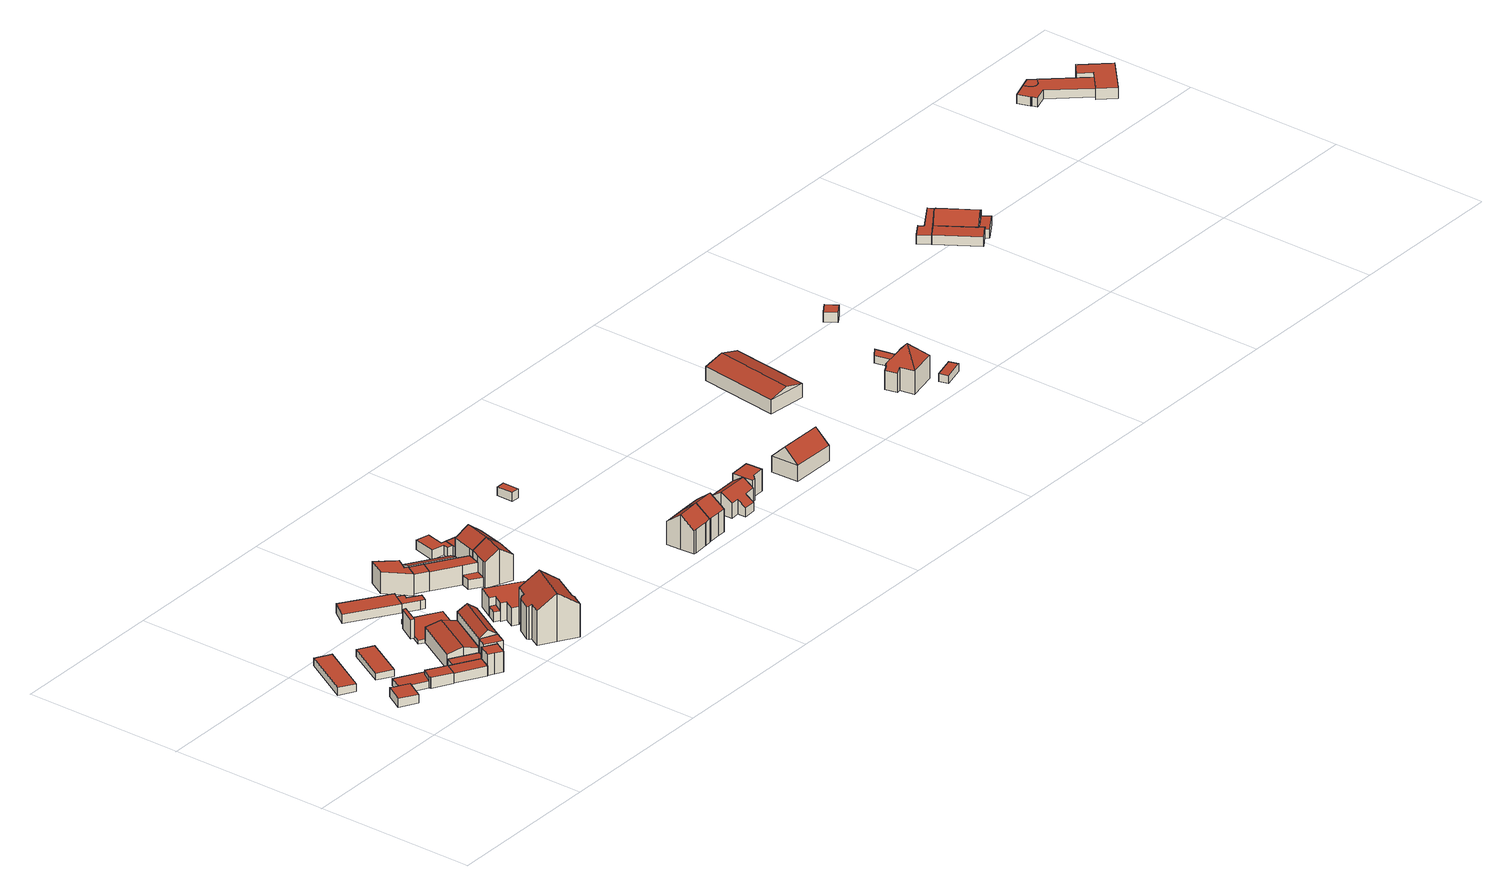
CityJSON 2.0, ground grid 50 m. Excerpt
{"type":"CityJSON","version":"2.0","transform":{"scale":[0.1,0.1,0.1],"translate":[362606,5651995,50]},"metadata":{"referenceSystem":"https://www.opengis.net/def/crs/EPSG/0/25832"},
"CityObjects":{
"building1":{"type":"Building","attributes":{"Geometrietyp2DReferenz":"3000","Gemeindeschluessel":"05315000","function":"31001_2463","roofType":"1000","measuredHeight":2.75,"storeysAboveGround":1},"address":[{"country":"Germany","locality":"Köln","thoroughfareNumber":"1005","thoroughfareName":"Berliner Str."}],"geometry":[{"type":"Solid","lod":"2","boundaries":[[[[0,1,2,3]],[[4,5,1,0]],[[6,7,5,4]],[[8,9,7,6]],[[10,11,9,8]],[[12,13,11,10]],[[14,15,13,12]],[[16,17,15,14]],[[3,2,17,16]],[[14,12,10,8,6,4,0,3,16]],[[1,5,7,9,11,13,15,17,2]]]],"semantics":{"surfaces":[{"type":"WallSurface"},{"type":"RoofSurface"},{"type":"GroundSurface"}],"values":[[0,0,0,0,0,0,0,0,0,1,2]]}}]},
"building2":{"type":"Building","attributes":{"Geometrietyp2DReferenz":"3000","Gemeindeschluessel":"05315000","function":"31001_2463","roofType":"1000","measuredHeight":2.41,"storeysAboveGround":1},"address":[{"country":"Germany","locality":"Köln","thoroughfareNumber":"1009","thoroughfareName":"Berliner Str."}],"geometry":[{"type":"Solid","lod":"2","boundaries":[[[[18,19,20,21]],[[22,23,19,18]],[[24,25,23,22]],[[21,20,25,24]],[[22,18,21,24]],[[19,23,25,20]]]],"semantics":{"surfaces":[{"type":"WallSurface"},{"type":"RoofSurface"},{"type":"GroundSurface"}],"values":[[0,0,0,0,1,2]]}}]},
"building3":{"type":"Building","attributes":{"Gemeindeschluessel":"05315000","Geometrietyp2DReferenz":"3000","function":"31001_2000"},"address":[{"country":"Germany","locality":"Köln","thoroughfareNumber":"1009","thoroughfareName":"Berliner Str."}],"children":["building3-1","building3-2"]},
"building3-1":{"type":"BuildingPart","attributes":{"roofType":"1000","measuredHeight":3.41},"parents":["building3"],"geometry":[{"type":"MultiSurface","lod":"2","boundaries":[[[26,27,28,29]],[[30,31,27,26]],[[32,33,31,30]],[[34,35,33,32]],[[36,37,35,34]],[[34,32,30,26,29,36]],[[27,31,33,35,37,28]],[[36,29,38,39]],[[39,38,28,37]]],"semantics":{"surfaces":[{"type":"WallSurface"},{"type":"RoofSurface"},{"type":"GroundSurface"},{"type":"ClosureSurface"}],"values":[0,0,0,0,0,1,2,0,3]}}]},
"building3-2":{"type":"BuildingPart","attributes":{"roofType":"1000","measuredHeight":2.2},"parents":["building3"],"geometry":[{"type":"MultiSurface","lod":"2","boundaries":[[[40,41,42,43]],[[44,45,37,39]],[[43,42,45,44]],[[39,40,43,44]],[[41,37,45,42]],[[40,38,28,41]],[[38,39,37,28]]],"semantics":{"surfaces":[{"type":"WallSurface"},{"type":"RoofSurface"},{"type":"GroundSurface"},{"type":"ClosureSurface"}],"values":[0,0,0,1,2,0,3]}}]},
"building4":{"type":"Building","attributes":{"Geometrietyp2DReferenz":"3000","Gemeindeschluessel":"05315000","function":"31001_2463","roofType":"1000","measuredHeight":2.29,"storeysAboveGround":1},"address":[{"country":"Germany","locality":"Köln","thoroughfareNumber":"1009","thoroughfareName":"Berliner Str."}],"geometry":[{"type":"Solid","lod":"2","boundaries":[[[[46,47,48,49]],[[50,51,47,46]],[[52,53,51,50]],[[49,48,53,52]],[[50,46,49,52]],[[47,51,53,48]]]],"semantics":{"surfaces":[{"type":"WallSurface"},{"type":"RoofSurface"},{"type":"GroundSurface"}],"values":[[0,0,0,0,1,2]]}}]},
"building5":{"type":"Building","attributes":{"Geometrietyp2DReferenz":"3000","Gemeindeschluessel":"05315000","function":"31001_2000","roofType":"1000","measuredHeight":3.12,"storeysAboveGround":1},"address":[{"country":"Germany","locality":"Köln","thoroughfareNumber":"1009","thoroughfareName":"Berliner Str."}],"geometry":[{"type":"Solid","lod":"2","boundaries":[[[[54,55,56,57]],[[58,59,55,54]],[[60,61,59,58]],[[62,63,61,60]],[[57,56,63,62]],[[60,58,54,57,62]],[[55,59,61,63,56]]]],"semantics":{"surfaces":[{"type":"WallSurface"},{"type":"RoofSurface"},{"type":"GroundSurface"}],"values":[[0,0,0,0,0,1,2]]}}]},
"building6":{"type":"Building","attributes":{"Geometrietyp2DReferenz":"3000","Gemeindeschluessel":"05315000","function":"31001_2000","roofType":"1000","measuredHeight":3.14,"storeysAboveGround":1},"address":[{"country":"Germany","locality":"Köln","thoroughfareNumber":"1011","thoroughfareName":"Berliner Str."}],"geometry":[{"type":"Solid","lod":"2","boundaries":[[[[64,65,66,67]],[[68,69,65,64]],[[70,71,69,68]],[[58,59,71,70]],[[54,55,59,58]],[[67,66,55,54]],[[58,70,68,64,67,54]],[[65,69,71,59,55,66]]]],"semantics":{"surfaces":[{"type":"WallSurface"},{"type":"RoofSurface"},{"type":"GroundSurface"}],"values":[[0,0,0,0,0,0,1,2]]}}]},
"building7":{"type":"Building","attributes":{"Geometrietyp2DReferenz":"3000","Gemeindeschluessel":"05315000","function":"31001_2120","roofType":"1000","measuredHeight":6.63,"storeysAboveGround":1},"address":[{"country":"Germany","locality":"Köln","thoroughfareNumber":"1009","thoroughfareName":"Berliner Str."}],"geometry":[{"type":"Solid","lod":"2","boundaries":[[[[72,73,74,75]],[[76,77,73,72]],[[78,79,77,76]],[[80,81,79,78]],[[82,83,81,80]],[[75,74,83,82]],[[80,78,76,72,75,82]],[[73,77,79,81,83,74]]]],"semantics":{"surfaces":[{"type":"WallSurface"},{"type":"RoofSurface"},{"type":"GroundSurface"}],"values":[[0,0,0,0,0,0,1,2]]}}]},
"building8":{"type":"Building","attributes":{"Geometrietyp2DReferenz":"3000","Gemeindeschluessel":"05315000","function":"31001_2120","roofType":"1000","measuredHeight":7.19,"storeysAboveGround":2},"address":[{"country":"Germany","locality":"Köln","thoroughfareNumber":"1011","thoroughfareName":"Berliner Str."}],"geometry":[{"type":"Solid","lod":"2","boundaries":[[[[84,85,86,87]],[[88,89,85,84]],[[90,77,89,88]],[[91,73,77,90]],[[87,86,73,91]],[[90,88,84,87,91]],[[85,89,77,73,86]]]],"semantics":{"surfaces":[{"type":"WallSurface"},{"type":"RoofSurface"},{"type":"GroundSurface"}],"values":[[0,0,0,0,0,1,2]]}}]},
"building9":{"type":"Building","attributes":{"Geometrietyp2DReferenz":"3000","Gemeindeschluessel":"05315000","function":"31001_2120","roofType":"3100","measuredHeight":6.01,"storeysAboveGround":1},"address":[{"country":"Germany","locality":"Köln","thoroughfareNumber":"1011","thoroughfareName":"Berliner Str."}],"geometry":[{"type":"Solid","lod":"2","boundaries":[[[[92,93,94,95]],[[96,97,93,92]],[[98,99,97,96]],[[100,101,99,98]],[[102,103,101,100]],[[104,105,103,102]],[[106,107,105,104]],[[108,109,107,106]],[[95,94,109,108]],[[98,96,92,95,100]],[[108,106,104,102,100,95]],[[93,97,99,101,103,105,107,109,94]]]],"semantics":{"surfaces":[{"type":"WallSurface"},{"type":"RoofSurface"},{"type":"GroundSurface"}],"values":[[0,0,0,0,0,0,0,0,0,1,1,2]]}}]},
"building10":{"type":"Building","attributes":{"Geometrietyp2DReferenz":"3000","Gemeindeschluessel":"05315000","function":"31001_2120","roofType":"3100","measuredHeight":9.47,"storeysAboveGround":2},"address":[{"country":"Germany","locality":"Köln","thoroughfareNumber":"1011","thoroughfareName":"Berliner Str."}],"geometry":[{"type":"Solid","lod":"2","boundaries":[[[[84,110,111,112]],[[87,69,110,84]],[[113,114,69,87]],[[112,111,114,113]],[[84,115,87]],[[113,116,112]],[[112,116,115,84]],[[87,115,116,113]],[[110,69,114,111]]]],"semantics":{"surfaces":[{"type":"WallSurface"},{"type":"RoofSurface"},{"type":"GroundSurface"}],"values":[[0,0,0,0,0,0,1,1,2]]}}]},
"building11":{"type":"Building","attributes":{"Gemeindeschluessel":"05315000","Geometrietyp2DReferenz":"3000","function":"31001_1010"},"address":[{"country":"Germany","locality":"Köln","thoroughfareNumber":"1015a","thoroughfareName":"Berliner Str."},{"country":"Germany","locality":"Köln","thoroughfareNumber":"1015b","thoroughfareName":"Berliner Str."}],"children":["building11-1","building11-2"]},
"building11-1":{"type":"BuildingPart","attributes":{"roofType":"1000","measuredHeight":1.2,"storeysAboveGround":2},"parents":["building11"],"geometry":[{"type":"MultiSurface","lod":"2","boundaries":[[[117,118,119,120]],[[121,122,118,117]],[[123,124,122,121]],[[125,126,124,123]],[[127,128,129,130]],[[131,132,128,127]],[[133,134,132,131]],[[120,119,134,133]],[[131,127,130,125,123,121,117,120,133]],[[118,122,124,126,129,128,132,134,119]],[[135,136,129,126]],[[125,130,136,135]]],"semantics":{"surfaces":[{"type":"WallSurface"},{"type":"RoofSurface"},{"type":"GroundSurface"},{"type":"ClosureSurface"}],"values":[0,0,0,0,0,0,0,0,1,2,0,3]}}]},
"building11-2":{"type":"BuildingPart","attributes":{"roofType":"9999","measuredHeight":6,"storeysAboveGround":2},"address":[{"country":"Germany","locality":"Köln","thoroughfareNumber":"1015a","thoroughfareName":"Berliner Str."}],"parents":["building11"],"geometry":[{"type":"MultiSurface","lod":"2","boundaries":[[[137,138,139,140]],[[138,136,141,139]],[[138,137,125,130]],[[140,142,135,137]],[[139,141,142,140]],[[135,136,130,125]],[[136,135,142,141]]],"semantics":{"surfaces":[{"type":"RoofSurface"},{"type":"WallSurface"},{"type":"GroundSurface"}],"values":[0,1,1,1,1,1,2]}}]},
"building12":{"type":"Building","attributes":{"Geometrietyp2DReferenz":"3000","Gemeindeschluessel":"05315000","function":"31001_2000","roofType":"1000","measuredHeight":2.95,"storeysAboveGround":1},"address":[{"country":"Germany","locality":"Köln","thoroughfareNumber":"1017","thoroughfareName":"Berliner Str."}],"geometry":[{"type":"Solid","lod":"2","boundaries":[[[[143,144,145,146]],[[147,148,144,143]],[[149,150,148,147]],[[151,152,150,149]],[[146,145,152,151]],[[149,147,143,146,151]],[[144,148,150,152,145]]]],"semantics":{"surfaces":[{"type":"WallSurface"},{"type":"RoofSurface"},{"type":"GroundSurface"}],"values":[[0,0,0,0,0,1,2]]}}]},
"building13":{"type":"Building","attributes":{"Geometrietyp2DReferenz":"3000","Gemeindeschluessel":"05315000","function":"31001_2463","roofType":"1000","measuredHeight":2.77,"storeysAboveGround":1},"address":[{"country":"Germany","locality":"Köln","thoroughfareNumber":"1017","thoroughfareName":"Berliner Str."}],"geometry":[{"type":"Solid","lod":"2","boundaries":[[[[153,154,155,147]],[[156,157,154,153]],[[158,159,157,156]],[[160,161,159,158]],[[162,163,161,160]],[[149,164,163,162]],[[147,155,164,149]],[[162,160,158,156,153,147,149]],[[154,157,159,161,163,164,155]]]],"semantics":{"surfaces":[{"type":"WallSurface"},{"type":"RoofSurface"},{"type":"GroundSurface"}],"values":[[0,0,0,0,0,0,0,1,2]]}}]},
"building14":{"type":"Building","attributes":{"Geometrietyp2DReferenz":"3000","Gemeindeschluessel":"05315000","function":"31001_1010","roofType":"3100","measuredHeight":15.06,"storeysAboveGround":3},"address":[{"country":"Germany","locality":"Köln","thoroughfareNumber":"1011","thoroughfareName":"Berliner Str."}],"geometry":[{"type":"Solid","lod":"2","boundaries":[[[[165,166,167,168]],[[169,170,166,165]],[[171,172,170,169]],[[173,174,172,171]],[[175,176,174,173]],[[177,178,176,175]],[[179,180,178,177]],[[181,182,180,179]],[[183,184,182,181]],[[185,186,184,183]],[[187,188,186,185]],[[189,190,188,187]],[[191,192,190,189]],[[193,194,192,191]],[[195,196,194,193]],[[197,198,196,195]],[[168,167,198,197]],[[189,187,185,183,181,179,177,175,173,191]],[[171,169,165,168,197,195,193,191,173]],[[166,170,172,174,176,178,180,182,184,186,188,190,192,194,196,198,167]]]],"semantics":{"surfaces":[{"type":"WallSurface"},{"type":"RoofSurface"},{"type":"GroundSurface"}],"values":[[0,0,0,0,0,0,0,0,0,0,0,0,0,0,0,0,0,1,1,2]]}}]},
"building15":{"type":"Building","attributes":{"Geometrietyp2DReferenz":"3000","Gemeindeschluessel":"05315000","function":"51009_1610","roofType":"9999","measuredHeight":3},"geometry":[{"type":"Solid","lod":"2","boundaries":[[[[199,200,201,202]],[[200,203,204,201]],[[199,205,203,200]],[[202,206,205,199]],[[201,204,206,202]],[[203,205,206,204]]]],"semantics":{"surfaces":[{"type":"RoofSurface"},{"type":"WallSurface"},{"type":"GroundSurface"}],"values":[[0,1,1,1,1,2]]}}]},
"building16":{"type":"Building","attributes":{"Geometrietyp2DReferenz":"3000","Gemeindeschluessel":"05315000","function":"31001_1130","roofType":"1000","measuredHeight":6.73,"storeysAboveGround":2},"address":[{"country":"Germany","locality":"Köln","thoroughfareNumber":"1017","thoroughfareName":"Berliner Str."}],"geometry":[{"type":"Solid","lod":"2","boundaries":[[[[207,208,209,210]],[[211,212,208,207]],[[213,214,212,211]],[[215,216,214,213]],[[217,218,216,215]],[[219,220,218,217]],[[221,222,220,219]],[[223,224,222,221]],[[210,209,224,223]],[[221,219,217,215,213,211,207,210,223]],[[208,212,214,216,218,220,222,224,209]]]],"semantics":{"surfaces":[{"type":"WallSurface"},{"type":"RoofSurface"},{"type":"GroundSurface"}],"values":[[0,0,0,0,0,0,0,0,0,1,2]]}}]},
"building17":{"type":"Building","attributes":{"Geometrietyp2DReferenz":"3000","Gemeindeschluessel":"05315000","function":"31001_1130","roofType":"1000","measuredHeight":6.22,"storeysAboveGround":2},"address":[{"country":"Germany","locality":"Köln","thoroughfareNumber":"1017","thoroughfareName":"Berliner Str."}],"geometry":[{"type":"Solid","lod":"2","boundaries":[[[[225,226,227,228]],[[229,230,226,225]],[[231,232,230,229]],[[233,234,232,231]],[[228,227,234,233]],[[231,229,225,228,233]],[[226,230,232,234,227]]]],"semantics":{"surfaces":[{"type":"WallSurface"},{"type":"RoofSurface"},{"type":"GroundSurface"}],"values":[[0,0,0,0,0,1,2]]}}]},
"building18":{"type":"Building","attributes":{"Geometrietyp2DReferenz":"3000","Gemeindeschluessel":"05315000","function":"31001_1010","roofType":"9999","measuredHeight":5.67,"storeysAboveGround":3},"address":[{"country":"Germany","locality":"Köln","thoroughfareNumber":"1015","thoroughfareName":"Berliner Str."}],"geometry":[{"type":"Solid","lod":"2","boundaries":[[[[235,236,237,238,239,240,241,242,243,244,245,246,247,248,249,250]],[[248,251,252,249]],[[247,205,251,248]],[[246,203,205,247]],[[245,204,203,246]],[[244,253,204,245]],[[243,254,253,244]],[[242,255,254,243]],[[241,256,255,242]],[[240,257,256,241]],[[239,258,257,240]],[[238,259,258,239]],[[237,260,259,238]],[[236,261,260,237]],[[235,262,261,236]],[[250,263,262,235]],[[249,252,263,250]],[[251,205,203,204,253,254,255,256,257,258,259,260,261,262,263,252]]]],"semantics":{"surfaces":[{"type":"RoofSurface"},{"type":"WallSurface"},{"type":"GroundSurface"}],"values":[[0,1,1,1,1,1,1,1,1,1,1,1,1,1,1,1,1,2]]}}]},
"building19":{"type":"Building","attributes":{"Geometrietyp2DReferenz":"3000","Gemeindeschluessel":"05315000","function":"31001_1130","roofType":"1000","measuredHeight":6.08,"storeysAboveGround":2},"address":[{"country":"Germany","locality":"Köln","thoroughfareNumber":"1017","thoroughfareName":"Berliner Str."}],"geometry":[{"type":"Solid","lod":"2","boundaries":[[[[229,264,265,231]],[[266,267,264,229]],[[268,269,267,266]],[[270,271,269,268]],[[272,273,271,270]],[[274,275,273,272]],[[276,277,275,274]],[[231,265,277,276]],[[274,272,270,268,266,229,231,276]],[[264,267,269,271,273,275,277,265]]]],"semantics":{"surfaces":[{"type":"WallSurface"},{"type":"RoofSurface"},{"type":"GroundSurface"}],"values":[[0,0,0,0,0,0,0,0,1,2]]}}]},
"building20":{"type":"Building","attributes":{"Geometrietyp2DReferenz":"3000","Gemeindeschluessel":"05315000","function":"31001_1010","roofType":"2100","measuredHeight":6.27,"storeysAboveGround":2},"address":[{"country":"Germany","locality":"Köln","thoroughfareNumber":"1019","thoroughfareName":"Berliner Str."}],"geometry":[{"type":"Solid","lod":"2","boundaries":[[[[278,279,280,281]],[[282,283,279,278]],[[284,285,283,282]],[[286,287,285,284]],[[281,280,287,286]],[[284,282,278,281,286]],[[279,283,285,287,280]]]],"semantics":{"surfaces":[{"type":"WallSurface"},{"type":"RoofSurface"},{"type":"GroundSurface"}],"values":[[0,0,0,0,0,1,2]]}}]},
"building21":{"type":"Building","attributes":{"Geometrietyp2DReferenz":"3000","Gemeindeschluessel":"05315000","function":"31001_1130","roofType":"1000","measuredHeight":2.99,"storeysAboveGround":1},"address":[{"country":"Germany","locality":"Köln","thoroughfareNumber":"1017","thoroughfareName":"Berliner Str."}],"geometry":[{"type":"Solid","lod":"2","boundaries":[[[[288,289,290,291]],[[292,293,289,288]],[[294,295,293,292]],[[291,290,295,294]],[[292,288,291,294]],[[289,293,295,290]]]],"semantics":{"surfaces":[{"type":"WallSurface"},{"type":"RoofSurface"},{"type":"GroundSurface"}],"values":[[0,0,0,0,1,2]]}}]},
"building22":{"type":"Building","attributes":{"Geometrietyp2DReferenz":"3000","Gemeindeschluessel":"05315000","function":"31001_1130","roofType":"3100","measuredHeight":11.23,"storeysAboveGround":2},"address":[{"country":"Germany","locality":"Köln","thoroughfareNumber":"1017","thoroughfareName":"Berliner Str."}],"geometry":[{"type":"Solid","lod":"2","boundaries":[[[[296,297,298,299]],[[300,301,297,296]],[[302,303,301,300]],[[304,305,303,302]],[[306,307,305,304]],[[308,309,307,306]],[[310,311,309,308]],[[299,298,311,310]],[[304,302,300,296,299,306]],[[310,308,306,299]],[[297,301,303,305,307,309,311,298]]]],"semantics":{"surfaces":[{"type":"WallSurface"},{"type":"RoofSurface"},{"type":"GroundSurface"}],"values":[[0,0,0,0,0,0,0,0,1,1,2]]}}]},
"building23":{"type":"Building","attributes":{"Geometrietyp2DReferenz":"3000","Gemeindeschluessel":"05315000","function":"31001_1010","roofType":"3100","measuredHeight":11.05,"storeysAboveGround":3},"address":[{"country":"Germany","locality":"Köln","thoroughfareNumber":"1019","thoroughfareName":"Berliner Str."}],"geometry":[{"type":"Solid","lod":"2","boundaries":[[[[304,312,313,306]],[[314,315,312,304]],[[316,317,315,314]],[[318,319,317,316]],[[320,321,319,318]],[[308,322,321,320]],[[306,313,322,308]],[[316,314,304,306,318]],[[308,320,318,306]],[[312,315,317,319,321,322,313]]]],"semantics":{"surfaces":[{"type":"WallSurface"},{"type":"RoofSurface"},{"type":"GroundSurface"}],"values":[[0,0,0,0,0,0,0,1,1,2]]}}]},
"building24":{"type":"Building","attributes":{"Geometrietyp2DReferenz":"3000","Gemeindeschluessel":"05315000","function":"31001_1010","roofType":"1000","measuredHeight":3.12,"storeysAboveGround":1},"address":[{"country":"Germany","locality":"Köln","thoroughfareNumber":"1019","thoroughfareName":"Berliner Str."}],"geometry":[{"type":"Solid","lod":"2","boundaries":[[[[323,324,325,326]],[[327,328,324,323]],[[329,330,328,327]],[[331,332,330,329]],[[333,334,332,331]],[[335,336,334,333]],[[337,338,336,335]],[[326,325,338,337]],[[335,333,331,329,327,323,326,337]],[[324,328,330,332,334,336,338,325]]]],"semantics":{"surfaces":[{"type":"WallSurface"},{"type":"RoofSurface"},{"type":"GroundSurface"}],"values":[[0,0,0,0,0,0,0,0,1,2]]}}]},
"building25":{"type":"Building","attributes":{"Geometrietyp2DReferenz":"3000","Gemeindeschluessel":"05315000","function":"31001_2000","roofType":"1000","measuredHeight":3,"storeysAboveGround":1},"address":[{"country":"Germany","locality":"Köln","thoroughfareNumber":"1019","thoroughfareName":"Berliner Str."}],"geometry":[{"type":"Solid","lod":"2","boundaries":[[[[329,339,340,331]],[[341,342,339,329]],[[343,344,342,341]],[[345,346,344,343]],[[347,348,346,345]],[[349,350,348,347]],[[351,352,350,349]],[[331,340,352,351]],[[349,347,345,343,341,329,331,351]],[[339,342,344,346,348,350,352,340]]]],"semantics":{"surfaces":[{"type":"WallSurface"},{"type":"RoofSurface"},{"type":"GroundSurface"}],"values":[[0,0,0,0,0,0,0,0,1,2]]}}]},
"building26":{"type":"Building","attributes":{"Geometrietyp2DReferenz":"3000","Gemeindeschluessel":"05315000","function":"31001_1010","roofType":"3100","measuredHeight":10.83,"storeysAboveGround":2},"address":[{"country":"Germany","locality":"Köln","thoroughfareNumber":"461","thoroughfareName":"Dünnwalder Mauspfad"}],"geometry":[{"type":"Solid","lod":"2","boundaries":[[[[353,354,355,356]],[[357,358,354,353]],[[359,360,358,357]],[[361,362,360,359]],[[363,364,362,361]],[[365,366,364,363]],[[367,368,366,365]],[[369,370,368,367]],[[356,355,370,369]],[[363,361,359,365]],[[357,353,356,369,367,365,359]],[[354,358,360,362,364,366,368,370,355]]]],"semantics":{"surfaces":[{"type":"WallSurface"},{"type":"RoofSurface"},{"type":"GroundSurface"}],"values":[[0,0,0,0,0,0,0,0,0,1,1,2]]}}]},
"building27":{"type":"Building","attributes":{"Geometrietyp2DReferenz":"3000","Gemeindeschluessel":"05315000","function":"31001_2000","roofType":"1000","measuredHeight":2.79,"storeysAboveGround":1},"address":[{"country":"Germany","locality":"Köln","thoroughfareNumber":"555","thoroughfareName":"Am Jungholz"}],"geometry":[{"type":"Solid","lod":"2","boundaries":[[[[371,372,373,374]],[[375,376,372,371]],[[377,378,376,375]],[[374,373,378,377]],[[375,371,374,377]],[[372,376,378,373]]]],"semantics":{"surfaces":[{"type":"WallSurface"},{"type":"RoofSurface"},{"type":"GroundSurface"}],"values":[[0,0,0,0,1,2]]}}]},
"building28":{"type":"Building","attributes":{"Geometrietyp2DReferenz":"3000","Gemeindeschluessel":"05315000","function":"31001_1010","roofType":"3100","measuredHeight":10.77,"storeysAboveGround":2},"address":[{"country":"Germany","locality":"Köln","thoroughfareNumber":"459","thoroughfareName":"Dünnwalder Mauspfad"}],"geometry":[{"type":"Solid","lod":"2","boundaries":[[[[367,379,380,381]],[[365,382,379,367]],[[363,383,382,365]],[[384,385,383,363]],[[386,387,385,384]],[[388,389,387,386]],[[390,391,389,388]],[[381,380,391,390]],[[384,363,365,386]],[[367,381,390,388,386,365]],[[379,382,383,385,387,389,391,380]]]],"semantics":{"surfaces":[{"type":"WallSurface"},{"type":"RoofSurface"},{"type":"GroundSurface"}],"values":[[0,0,0,0,0,0,0,0,1,1,2]]}}]},
"building29":{"type":"Building","attributes":{"Gemeindeschluessel":"05315000","Geometrietyp2DReferenz":"3000","function":"31001_1010"},"address":[{"country":"Germany","locality":"Köln","thoroughfareNumber":"455","thoroughfareName":"Dünnwalder Mauspfad"}],"children":["building29-1","building29-2"]},
"building29-1":{"type":"BuildingPart","attributes":{"roofType":"3100","measuredHeight":6.95,"storeysAboveGround":1},"parents":["building29"],"geometry":[{"type":"MultiSurface","lod":"2","boundaries":[[[392,393,394,395]],[[396,397,393,392]],[[398,399,397,396]],[[400,401,399,398]],[[402,403,401,400]],[[404,405,403,402]],[[406,407,405,404]],[[408,409,410,411]],[[395,394,409,408]],[[400,398,396,392,395,408,411,412,402]],[[406,404,402,412]],[[393,397,399,401,403,405,407,413,410,409,394]],[[414,415,413,407]],[[406,416,412,415,414]],[[415,417,410,413]],[[412,418,411,417,415]]],"semantics":{"surfaces":[{"type":"WallSurface"},{"type":"RoofSurface"},{"type":"GroundSurface"},{"type":"ClosureSurface"}],"values":[0,0,0,0,0,0,0,0,0,1,1,2,0,3,0,3]}}]},
"building29-2":{"type":"BuildingPart","attributes":{"roofType":"1000","measuredHeight":6.79,"storeysAboveGround":1},"address":[{"country":"Germany","locality":"Köln","thoroughfareNumber":"455","thoroughfareName":"Dünnwalder Mauspfad"}],"parents":["building29"],"geometry":[{"type":"MultiSurface","lod":"2","boundaries":[[[419,420,421,422]],[[423,424,420,419]],[[425,426,424,423]],[[427,417,426,425]],[[422,421,414,428]],[[427,425,423,419,422,428]],[[420,424,426,417,414,421]],[[427,418,411]],[[428,406,416]],[[412,416,406,414,415]],[[411,418,412,415,417]]],"semantics":{"surfaces":[{"type":"WallSurface"},{"type":"RoofSurface"},{"type":"GroundSurface"},{"type":"ClosureSurface"}],"values":[0,0,0,0,0,1,2,0,0,3,3]}}]},
"building30":{"type":"Building","attributes":{"Geometrietyp2DReferenz":"3000","Gemeindeschluessel":"05315000","function":"31001_1010","roofType":"3100","measuredHeight":9.27,"storeysAboveGround":1},"address":[{"country":"Germany","locality":"Köln","thoroughfareNumber":"453","thoroughfareName":"Dünnwalder Mauspfad"}],"geometry":[{"type":"Solid","lod":"2","boundaries":[[[[429,430,431,432]],[[433,434,430,429]],[[435,436,434,433]],[[432,431,436,435]],[[429,437,433]],[[435,438,432]],[[432,438,437,429]],[[433,437,438,435]],[[430,434,436,431]]]],"semantics":{"surfaces":[{"type":"WallSurface"},{"type":"RoofSurface"},{"type":"GroundSurface"}],"values":[[0,0,0,0,0,0,1,1,2]]}}]},
"building31":{"type":"Building","attributes":{"Geometrietyp2DReferenz":"3000","Gemeindeschluessel":"05315000","function":"31001_2120","roofType":"3100","measuredHeight":6.04,"storeysAboveGround":1},"address":[{"country":"Germany","locality":"Köln","thoroughfareNumber":"436","thoroughfareName":"Dünnwalder Mauspfad"}],"geometry":[{"type":"Solid","lod":"2","boundaries":[[[[439,440,441,442]],[[443,444,440,439]],[[445,446,444,443]],[[442,441,446,445]],[[439,447,443]],[[445,448,442]],[[442,448,447,439]],[[443,447,448,445]],[[440,444,446,441]]]],"semantics":{"surfaces":[{"type":"WallSurface"},{"type":"RoofSurface"},{"type":"GroundSurface"}],"values":[[0,0,0,0,0,0,1,1,2]]}}]},
"building32":{"type":"Building","attributes":{"Geometrietyp2DReferenz":"3000","Gemeindeschluessel":"05315000","function":"31001_1010","roofType":"3500","measuredHeight":12.35,"storeysAboveGround":2},"address":[{"country":"Germany","locality":"Köln","thoroughfareNumber":"432","thoroughfareName":"Dünnwalder Mauspfad"}],"geometry":[{"type":"Solid","lod":"2","boundaries":[[[[449,450,451,452]],[[453,454,450,449]],[[455,456,454,453]],[[457,458,456,455]],[[459,460,458,457]],[[461,462,460,459]],[[463,464,462,461]],[[465,466,464,463]],[[467,468,466,465]],[[469,470,468,467]],[[452,451,470,469]],[[461,459,457,455,453,449,452,471]],[[452,469,471]],[[469,467,471]],[[467,465,463,461,471]],[[450,454,456,458,460,462,464,466,468,470,451]]]],"semantics":{"surfaces":[{"type":"WallSurface"},{"type":"RoofSurface"},{"type":"GroundSurface"}],"values":[[0,0,0,0,0,0,0,0,0,0,0,1,1,1,1,2]]}}]},
"building33":{"type":"Building","attributes":{"Geometrietyp2DReferenz":"3000","Gemeindeschluessel":"05315000","function":"31001_2000","roofType":"1000","measuredHeight":2.42,"storeysAboveGround":1},"address":[{"country":"Germany","locality":"Köln","thoroughfareNumber":"432","thoroughfareName":"Dünnwalder Mauspfad"}],"geometry":[{"type":"Solid","lod":"2","boundaries":[[[[472,473,474,475]],[[476,477,473,472]],[[478,479,477,476]],[[475,474,479,478]],[[476,472,475,478]],[[473,477,479,474]]]],"semantics":{"surfaces":[{"type":"WallSurface"},{"type":"RoofSurface"},{"type":"GroundSurface"}],"values":[[0,0,0,0,1,2]]}}]},
"building34":{"type":"Building","attributes":{"Geometrietyp2DReferenz":"3000","Gemeindeschluessel":"05315000","function":"31001_2463","roofType":"1000","measuredHeight":2.48,"storeysAboveGround":1},"address":[{"country":"Germany","locality":"Köln","thoroughfareNumber":"430","thoroughfareName":"Dünnwalder Mauspfad"}],"geometry":[{"type":"Solid","lod":"2","boundaries":[[[[480,481,482,483]],[[484,485,481,480]],[[486,487,485,484]],[[483,482,487,486]],[[484,480,483,486]],[[481,485,487,482]]]],"semantics":{"surfaces":[{"type":"WallSurface"},{"type":"RoofSurface"},{"type":"GroundSurface"}],"values":[[0,0,0,0,1,2]]}}]},
"building35":{"type":"Building","attributes":{"Geometrietyp2DReferenz":"3000","Gemeindeschluessel":"05315000","function":"31001_2520","roofType":"1000","measuredHeight":3.25},"address":[{"country":"Germany","locality":"Köln","thoroughfareNumber":"434","thoroughfareName":"Dünnwalder Mauspfad"}],"geometry":[{"type":"Solid","lod":"2","boundaries":[[[[488,489,490,491]],[[492,493,489,488]],[[494,495,493,492]],[[491,490,495,494]],[[492,488,491,494]],[[489,493,495,490]]]],"semantics":{"surfaces":[{"type":"WallSurface"},{"type":"RoofSurface"},{"type":"GroundSurface"}],"values":[[0,0,0,0,1,2]]}}]},
"building36":{"type":"Building","attributes":{"Geometrietyp2DReferenz":"3000","Gemeindeschluessel":"05315000","function":"51009_1610","roofType":"1000","measuredHeight":2.73},"geometry":[{"type":"Solid","lod":"2","boundaries":[[[[496,497,498,499]],[[500,501,497,496]],[[502,503,501,500]],[[504,505,503,502]],[[506,507,505,504]],[[508,509,507,506]],[[499,498,509,508]],[[506,504,502,500,496,499,508]],[[497,501,503,505,507,509,498]]]],"semantics":{"surfaces":[{"type":"WallSurface"},{"type":"RoofSurface"},{"type":"GroundSurface"}],"values":[[0,0,0,0,0,0,0,1,2]]}}]},
"building37":{"type":"Building","attributes":{"name":"SC Dünnwald 1922","Gemeindeschluessel":"05315000","Geometrietyp2DReferenz":"3000","function":"31001_3062"},"address":[{"country":"Germany","locality":"Köln","thoroughfareNumber":"4a","thoroughfareName":"Am Jungholz"}],"children":["building37-1","building37-2"]},
"building37-1":{"type":"BuildingPart","attributes":{"roofType":"3100","measuredHeight":5.76,"storeysAboveGround":1},"parents":["building37"],"geometry":[{"type":"MultiSurface","lod":"2","boundaries":[[[510,511,512,513]],[[514,515,516,517]],[[518,519,515,514]],[[520,521,519,518]],[[522,523,521,520]],[[513,512,523,522]],[[517,524,510,513,514]],[[522,520,518,514,513]],[[511,525,516,515,519,521,523,512]],[[526,527,525,511]],[[510,528,529]],[[529,528,524,527,526]],[[527,505,516,525]],[[524,517,505,527]]],"semantics":{"surfaces":[{"type":"WallSurface"},{"type":"RoofSurface"},{"type":"GroundSurface"},{"type":"ClosureSurface"}],"values":[0,0,0,0,0,0,1,1,2,0,0,3,0,3]}}]},
"building37-2":{"type":"BuildingPart","attributes":{"roofType":"1000","measuredHeight":2.97,"storeysAboveGround":1},"address":[{"country":"Germany","locality":"Köln","thoroughfareNumber":"4a","thoroughfareName":"Am Jungholz"}],"parents":["building37"],"geometry":[{"type":"MultiSurface","lod":"2","boundaries":[[[530,531,526,529]],[[532,533,531,530]],[[534,535,533,532]],[[536,507,535,534]],[[537,505,507,536]],[[534,532,530,529,528,537,536]],[[527,526,531,533,535,507,505]],[[537,528,524,517]],[[527,505,517,524]],[[524,528,529,526,527]]],"semantics":{"surfaces":[{"type":"WallSurface"},{"type":"RoofSurface"},{"type":"GroundSurface"},{"type":"ClosureSurface"}],"values":[0,0,0,0,0,1,2,0,3,3]}}]},
"building38":{"type":"Building","attributes":{"Geometrietyp2DReferenz":"3000","Gemeindeschluessel":"05315000","function":"31001_3062","roofType":"1000","measuredHeight":2.69,"storeysAboveGround":1},"address":[{"country":"Germany","locality":"Köln","thoroughfareNumber":"4a","thoroughfareName":"Am Jungholz"}],"geometry":[{"type":"Solid","lod":"2","boundaries":[[[[538,539,540,541]],[[542,543,539,538]],[[544,545,543,542]],[[546,547,545,544]],[[548,549,547,546]],[[541,540,549,548]],[[546,544,542,538,541,548]],[[539,543,545,547,549,540]]]],"semantics":{"surfaces":[{"type":"WallSurface"},{"type":"RoofSurface"},{"type":"GroundSurface"}],"values":[[0,0,0,0,0,0,1,2]]}}]},
"building39":{"type":"Building","attributes":{"Geometrietyp2DReferenz":"3000","Gemeindeschluessel":"05315000","function":"31001_2000","roofType":"1000","measuredHeight":2.81},"address":[{"country":"Germany","locality":"Köln","thoroughfareNumber":"6","thoroughfareName":"Am Jungholz"}],"geometry":[{"type":"Solid","lod":"2","boundaries":[[[[550,551,552,553]],[[554,555,551,550]],[[556,557,555,554]],[[558,559,557,556]],[[560,561,559,558]],[[562,563,561,560]],[[564,565,563,562]],[[566,567,565,564]],[[568,569,567,566]],[[570,571,569,568]],[[572,573,571,570]],[[574,575,573,572]],[[576,577,575,574]],[[578,579,577,576]],[[580,581,579,578]],[[582,583,581,580]],[[584,585,583,582]],[[553,552,585,584]],[[582,580,578,576,574,572,570,568,566,564,562,560,558,556,554,550,553,584]],[[551,555,557,559,561,563,565,567,569,571,573,575,577,579,581,583,585,552]]]],"semantics":{"surfaces":[{"type":"WallSurface"},{"type":"RoofSurface"},{"type":"GroundSurface"}],"values":[[0,0,0,0,0,0,0,0,0,0,0,0,0,0,0,0,0,0,1,2]]}}]},
"building40":{"type":"Building","attributes":{"Geometrietyp2DReferenz":"3000","Gemeindeschluessel":"05315000","function":"51009_1610","roofType":"1000","measuredHeight":2.84},"geometry":[{"type":"Solid","lod":"2","boundaries":[[[[586,587,552,553]],[[568,569,587,586]],[[570,571,569,568]],[[572,573,571,570]],[[574,575,573,572]],[[576,577,575,574]],[[578,579,577,576]],[[580,581,579,578]],[[582,583,581,580]],[[584,585,583,582]],[[553,552,585,584]],[[582,580,578,576,574,572,570,568,586,553,584]],[[587,569,571,573,575,577,579,581,583,585,552]]]],"semantics":{"surfaces":[{"type":"WallSurface"},{"type":"RoofSurface"},{"type":"GroundSurface"}],"values":[[0,0,0,0,0,0,0,0,0,0,0,1,2]]}}]},
"building41":{"type":"Building","attributes":{"Geometrietyp2DReferenz":"3000","Gemeindeschluessel":"05315000","function":"31001_1010","roofType":"1000","measuredHeight":3.5,"storeysAboveGround":1},"address":[{"country":"Germany","locality":"Köln","thoroughfareNumber":"6","thoroughfareName":"Am Jungholz"}],"geometry":[{"type":"Solid","lod":"2","boundaries":[[[[588,589,590,591]],[[592,593,589,588]],[[594,595,593,592]],[[596,597,595,594]],[[598,599,597,596]],[[600,601,599,598]],[[602,603,601,600]],[[591,590,603,602]],[[600,598,596,594,592,588,591,602]],[[589,593,595,597,599,601,603,590]]]],"semantics":{"surfaces":[{"type":"WallSurface"},{"type":"RoofSurface"},{"type":"GroundSurface"}],"values":[[0,0,0,0,0,0,0,0,1,2]]}}]}
},
"vertices":[
[88,216,34],[88,216,6],[84,218,6],[84,218,34],[94,212,34],[94,212,6],[99,209,34],[99,209,6],[104,206,34],[104,206,6],[111,203,34],[111,203,6],[136,188,34],[136,188,6],[104,134,34],[104,134,6],[52,164,34],[52,164,6],
[138,457,28],[138,457,4],[91,484,4],[91,484,28],[53,308,28],[53,308,4],[6,335,28],[6,335,4],
[267,160,40],[267,160,6],[208,194,6],[208,194,40],[245,122,40],[245,122,6],[187,155,40],[187,155,6],[189,159,40],[189,159,6],[185,161,40],[185,161,6],[208,194,28],[185,161,28],
[215,203,28],[215,203,6],[135,248,6],[135,248,28],[110,204,28],[110,204,6],
[245,394,28],[245,394,6],[198,421,6],[198,421,28],[177,274,28],[177,274,6],[130,301,28],[130,301,6],
[278,154,39],[278,154,8],[267,160,8],[267,160,39],[353,111,39],[353,111,8],[331,73,39],[331,73,8],[245,122,39],[245,122,8],
[374,136,39],[374,136,8],[294,182,8],[294,182,39],[375,136,39],[375,136,8],[359,107,39],[359,107,8],
[359,107,76],[359,107,10],[353,111,10],[353,111,76],[393,87,76],[393,87,10],[371,49,76],[371,49,10],[349,62,76],[349,62,10],[331,73,76],[331,73,10],
[426,112,82],[426,112,10],[375,136,10],[375,136,82],[408,79,82],[408,79,10],[393,87,82],[359,107,82],
[294,182,54],[294,182,6],[335,159,6],[335,159,66],[373,319,54],[373,319,6],[373,320,54],[373,320,6],[414,296,66],[414,296,6],[454,273,54],[454,273,6],[454,272,54],[454,272,6],[375,136,54],[375,136,6],[374,136,54],[374,136,6],
[426,112,8],[502,243,8],[502,243,82],[454,272,82],[454,272,8],[401,124,102],[478,257,102],
[454,273,16],[454,273,4],[454,272,4],[454,272,16],[373,320,16],[373,320,4],[356,330,16],[356,330,4],[371,355,16],[371,355,4],[416,434,16],[416,434,4],[401,408,4],[401,408,16],[520,373,16],[520,373,4],[460,268,16],[460,268,4],[371,355,7],[401,408,7],
[371,355,67],[401,408,67],[393,413,67],[362,360,67],[393,413,7],[362,360,7],
[488,514,36],[488,514,7],[348,606,7],[348,606,36],[479,501,36],[479,501,7],[456,465,36],[456,465,7],[313,558,36],[313,558,7],
[498,488,36],[498,488,8],[479,501,8],[490,475,36],[490,475,8],[527,450,36],[527,450,8],[513,428,36],[513,428,8],[502,435,36],[502,435,8],[456,465,8],
[669,36,114],[669,36,10],[668,40,10],[668,40,116],[667,34,114],[667,34,10],[648,1,114],[648,1,10],[591,35,161],[591,35,10],[540,65,119],[540,65,10],[559,98,119],[559,98,10],[553,102,114],[553,102,10],[551,108,110],[551,108,10],[576,149,110],[576,149,10],[583,151,114],[583,151,10],[590,147,120],[590,147,10],[609,180,119],[609,180,10],[660,151,161],[660,151,10],[706,124,122],[706,124,10],[710,122,119],[710,122,10],[664,42,119],[664,42,10],
[595,234,32],[613,263,32],[596,273,32],[579,244,32],[613,263,2],[596,273,2],[595,234,2],[579,244,2],
[549,616,73],[549,616,5],[537,628,5],[537,628,73],[547,615,73],[547,615,5],[559,603,73],[559,603,5],[586,574,73],[586,574,5],[564,540,73],[564,540,5],[574,534,73],[574,534,5],[552,498,73],[552,498,5],[506,576,73],[506,576,5],
[577,532,72],[577,532,10],[574,534,10],[574,534,72],[613,510,72],[613,510,10],[591,475,72],[591,475,10],[552,498,72],[552,498,10],
[609,180,59],[706,124,59],[719,146,59],[715,148,59],[729,172,59],[725,175,59],[738,197,59],[732,200,59],[752,234,59],[623,318,59],[596,273,59],[613,263,59],[595,234,59],[593,230,59],[608,221,59],[591,191,59],[593,230,2],[608,221,2],[623,318,2],[752,234,2],[732,200,2],[738,197,2],[725,175,2],[729,172,2],[715,148,2],[719,146,2],[706,124,2],[609,180,2],[591,191,2],
[613,510,11],[591,475,11],[693,460,72],[693,460,11],[725,440,72],[725,440,11],[720,425,72],[720,425,11],[709,399,72],[709,399,11],[671,422,72],[671,422,11],[590,472,72],[590,472,11],
[600,573,54],[600,573,12],[577,532,12],[577,532,75],[716,498,56],[716,498,12],[693,460,75],[693,460,12],[613,510,75],[613,510,12],
[709,399,43],[709,399,13],[671,422,13],[671,422,43],[695,369,43],[695,369,13],[658,392,43],[658,392,13],
[691,359,95],[691,359,14],[731,342,14],[731,342,126],[695,369,95],[695,369,14],[709,399,95],[709,399,14],[720,425,95],[720,425,14],[759,409,126],[759,409,14],[798,393,95],[798,393,14],[771,325,95],[771,325,14],
[720,425,16],[759,409,16],[725,440,95],[725,440,16],[745,504,95],[745,504,16],[782,489,126],[782,489,16],[818,474,95],[818,474,16],[798,393,16],
[780,623,46],[780,623,15],[738,633,15],[738,633,46],[767,570,46],[767,570,15],[782,566,46],[782,566,15],[774,536,46],[774,536,15],[757,540,46],[757,540,15],[761,556,46],[761,556,15],[721,565,46],[721,565,15],
[782,566,16],[774,536,16],[815,558,46],[815,558,16],[824,556,46],[824,556,16],[820,493,46],[820,493,16],[809,495,46],[809,495,16],[811,502,46],[811,502,16],[768,512,46],[768,512,16],
[1193,24,86],[1193,24,13],[1237,27,13],[1237,27,86],[1185,24,86],[1185,24,13],[1182,69,121],[1182,69,13],[1178,114,86],[1178,114,13],[1255,118,86],[1255,118,13],[1258,74,121],[1258,74,13],[1260,29,86],[1260,29,13],[1241,27,85],[1241,27,13],
[1122,631,48],[1122,631,20],[1095,631,20],[1095,631,48],[1121,579,48],[1121,579,20],[1095,579,48],[1095,579,20],
[1260,29,14],[1264,29,14],[1264,29,86],[1258,74,14],[1255,118,14],[1322,122,86],[1322,122,14],[1324,77,121],[1324,77,14],[1327,32,86],[1327,32,14],[1301,31,86],[1301,31,14],
[1462,35,43],[1462,35,15],[1461,61,15],[1461,61,61],[1425,33,43],[1425,33,15],[1424,60,61],[1424,60,15],[1396,58,61],[1396,58,15],[1394,93,84],[1394,93,15],[1393,128,61],[1393,128,15],[1494,132,61],[1494,132,15],[1497,63,61],[1497,63,15],[1497,65,15],[1497,65,62],[1495,97,84],[1495,97,15],[1494,132,16],[1495,97,16],[1495,98,84],[1497,65,16],[1496,96,84],
[1561,83,84],[1561,83,16],[1559,135,16],[1559,135,84],[1521,81,84],[1521,81,16],[1507,66,84],[1507,66,16],[1497,65,84],[1494,132,84],
[1674,48,55],[1674,48,6],[1812,47,6],[1812,47,55],[1671,135,55],[1671,135,6],[1808,135,55],[1808,135,6],[1673,92,99],[1810,91,99],
[2015,296,66],[2015,296,22],[2047,544,22],[2047,544,66],[1893,308,66],[1893,308,22],[1926,559,66],[1926,559,22],[1954,302,83],[1987,552,83],
[2209,111,93],[2209,111,20],[2218,68,20],[2218,68,93],[2197,109,80],[2197,109,20],[2189,147,80],[2189,147,20],[2198,149,90],[2198,149,20],[2198,152,90],[2198,152,20],[2201,153,93],[2201,153,20],[2228,158,93],[2228,158,20],[2266,166,93],[2266,166,20],[2293,172,93],[2293,172,20],[2310,87,93],[2310,87,20],[2255,122,143],
[2323,178,49],[2323,178,25],[2304,271,25],[2304,271,49],[2293,172,49],[2293,172,25],[2276,252,49],[2276,252,25],
[2389,48,44],[2389,48,19],[2381,77,19],[2381,77,44],[2321,30,44],[2321,30,19],[2314,59,44],[2314,59,19],
[2408,474,67],[2408,474,35],[2386,508,35],[2386,508,67],[2374,451,67],[2374,451,35],[2352,485,67],[2352,485,35],
[2874,542,75],[2874,542,47],[2864,557,47],[2864,557,75],[2954,595,75],[2954,595,47],[2966,575,75],[2966,575,47],[2886,522,75],[2886,522,47],[2844,494,75],[2844,494,47],[2821,529,75],[2821,529,47],
[2958,420,78],[2958,420,45],[2996,444,45],[2996,444,103],[2926,549,103],[2926,549,45],[2886,522,45],[2886,522,76],[2966,575,76],[2966,575,45],[3035,471,76],[3035,471,45],[3013,456,91],[3013,456,45],[2956,418,76],[2956,418,45],[2958,420,47],[2956,418,47],[2956,418,77],[2958,420,77],
[2967,406,77],[2967,406,47],[2963,403,77],[2963,403,47],[2923,376,77],[2923,376,47],[2844,494,77],[2886,522,77],
[3030,432,73],[3030,432,46],[3013,456,46],[3013,456,73],[2971,392,73],[2971,392,46],[2963,403,73],[2963,403,46],[2967,406,73],[2967,406,46],[2958,420,73],[2958,420,46],
[3655,786,63],[3655,786,35],[3649,804,35],[3649,804,63],[3658,782,63],[3658,782,35],[3661,779,63],[3661,779,35],[3666,777,63],[3666,777,35],[3670,775,63],[3670,775,35],[3675,775,63],[3675,775,35],[3679,776,63],[3679,776,35],[3684,778,63],[3684,778,35],[3699,793,63],[3699,793,35],[3803,678,63],[3803,678,35],[3757,638,63],[3757,638,35],[3662,744,63],[3662,744,35],[3619,730,63],[3619,730,35],[3614,745,63],[3614,745,35],[3613,749,63],[3613,749,35],[3612,749,63],[3612,749,35],[3600,787,63],[3600,787,35],
[3680,814,63],[3680,814,35],
[3803,678,66],[3803,678,31],[3757,638,31],[3757,638,66],[3816,690,66],[3816,690,31],[3785,724,66],[3785,724,31],[3820,755,66],[3820,755,31],[3892,677,66],[3892,677,31],[3794,589,66],[3794,589,31],[3753,634,66],[3753,634,31]
]}
